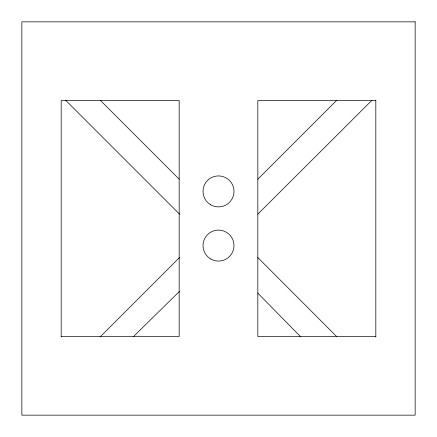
<?xml version="1.0" encoding="UTF-8"?>
<svg xmlns="http://www.w3.org/2000/svg" width="437" height="437" viewBox="0 0 437 437"><rect width="100%" height="100%" fill="white"/><g stroke="black" fill="none" stroke-linecap="round" stroke-linejoin="round"><path stroke-width="0.66" d="M100.073 336.927L179.552 257.448M257.83 179.17L336.812 100.188M257.797 214.168L371.969 100.27M133.361 336.659L179.58 291.293M375.82 100.51L257.83 100.51L257.83 336.49L375.82 336.49M61.18 336.49L179.17 336.49L179.17 100.51L61.18 100.51L61.18 336.982M100.188 100.188L179.17 179.17M65.512 100.1L179.552 214.141M257.797 257.524L336.801 336.709M257.699 293.025L300.722 336.856M375.82 100.057L375.82 336.943M415.15 21.85L21.85 21.85L21.85 415.15L415.15 415.15L415.15 21.85M210.76 259.01A15.486 15.486 0 0 0 233.986 245.599A15.486 15.486 0 0 0 210.76 232.189A15.486 15.486 0 0 0 210.76 259.01M210.76 204.811A15.486 15.486 0 0 0 233.986 191.401A15.486 15.486 0 0 0 210.76 177.99A15.486 15.486 0 0 0 210.76 204.811"/></g></svg>
